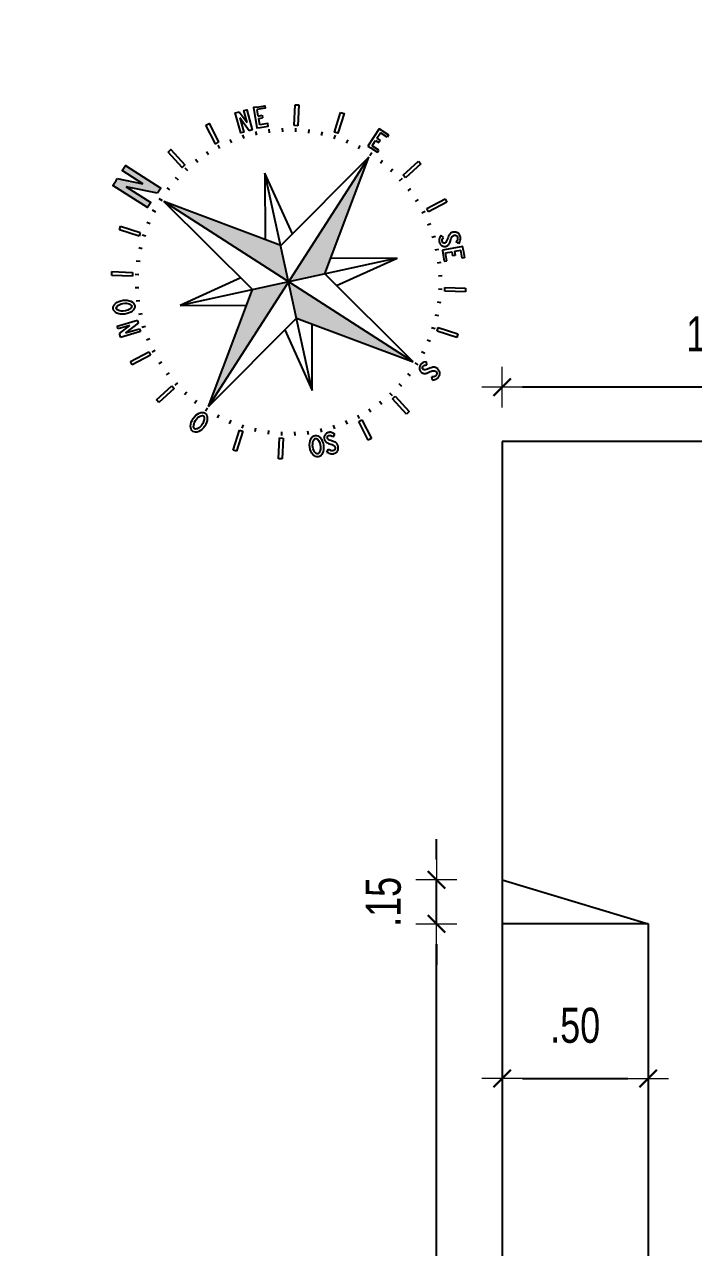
# Model space of a CAD drawing. Extents: x 425 to 531, y 796 to 840.
# Drawn here: x 430.409 to 432.7, y 806.985 to 811.171 of the extents above; entities that cross this region are included whole.
import ezdxf

# ---------------------------------------------------------------- set-up
doc = ezdxf.new("R2010")
doc.units = 0
doc.header["$MEASUREMENT"] = 0
doc.header["$PDSIZE"] = -5
doc.linetypes.add('CONTINU', pattern=[0])
doc.layers.get('0').update_dxf_attribs({"linetype": 'CONTINUOUS'})
doc.layers.get('Defpoints').update_dxf_attribs({"linetype": 'CONTINUOUS'})
doc.layers.add('AR-TXT', color=1, linetype='CONTINUOUS')
doc.layers.add('TXT', color=2, linetype='CONTINUOUS')
doc.layers.add('E-Pen-C', color=4, linetype='CONTINUOUS', lineweight=15)
doc.layers.add('E-Pen-G', color=3, linetype='CONTINUOUS', lineweight=30)
doc.styles.add('F2', font='swisscl.ttf')
doc.dimstyles.new('DIMENSION-1', dxfattribs={"dimtxt": 0.11, "dimasz": 0.07, "dimexe": 1, "dimexo": 0, "dimgap": 0.12, "dimtad": 1, "dimzin": 7, "dimdsep": 46, "dimtxsty": 'F2', "dimblk1": 'TRACO', "dimblk2": 'TRACO', "dimsah": 1, "dimcen": 1, "dimse1": 1, "dimse2": 1, "dimclrd": 256, "dimclre": 256, "dimclrt": 6, "dimadec": 0, "dimazin": 0, "dimtfac": 1, "dimtix": 1, "dimtmove": 2, "dimatfit": 3, "dimldrblk": 'TRACO', "dimfxl": 1, "dimtolj": 1, "dimtzin": 0, "dimarcsym": 0})

# ---------------------------------------------------------------- blocks, each defined once
blk = doc.blocks.new('TRACO')
at = {"layer": 'E-Pen-C'}
for p, q in [((0, 1), (0, -1)), ((-1, 0), (1, 0))]:
    blk.add_line(p, q, dxfattribs=at)
at = {"layer": 'E-Pen-G'}
blk.add_line((-0.424, -0.424), (0.424, 0.424), dxfattribs=at)
blk = doc.blocks.new('*D325')
at = {"color": 4, "lineweight": -2, "transparency": 16777216}
blk.add_line((433.4747, 809.9293), (432.1147, 809.9293), dxfattribs=at)
at = {"layer": 'Defpoints', "color": 0, "linetype": 'CONTINU', "transparency": 16777216}
for p in [(432.0447, 809.9293), (432.0447, 809.743), (433.5447, 809.743)]:
    blk.add_point(p, dxfattribs=at)
at = {"color": 4, "linetype": 'CONTINU', "lineweight": -2, "transparency": 16777216, "xscale": 0.07, "yscale": 0.07, "zscale": 0.07, "rotation": 180}
blk.add_blockref('TRACO', (432.0447, 809.9293), dxfattribs=at)
at = {"color": 4, "linetype": 'CONTINU', "lineweight": -2, "transparency": 16777216, "xscale": 0.07, "yscale": 0.07, "zscale": 0.07}
blk.add_blockref('TRACO', (433.5447, 809.9293), dxfattribs=at)
at = {"color": 4, "linetype": 'CONTINU', "transparency": 16777216, "insert": (432.7947, 810.1108), "char_height": 0.12, "attachment_point": 5, "style": 'F2'}
blk.add_mtext('\\A1;1.50', dxfattribs=at)
blk = doc.blocks.new('*D361')
at = {"color": 4, "lineweight": -2, "transparency": 16777216}
blk.add_line((431.8194, 803.763), (431.8194, 808.023), dxfattribs=at)
at = {"layer": 'Defpoints', "color": 0, "linetype": 'CONTINU', "transparency": 16777216}
for p in [(431.8194, 808.093), (432.0447, 808.093), (432.0447, 803.693)]:
    blk.add_point(p, dxfattribs=at)
at = {"color": 4, "linetype": 'CONTINU', "lineweight": -2, "transparency": 16777216, "xscale": 0.07, "yscale": 0.07, "zscale": 0.07}
for p, rotation in [((431.8194, 808.093), 90), ((431.8194, 803.693), 270)]:
    blk.add_blockref('TRACO', p, dxfattribs=dict(at, rotation=rotation))
at = {"color": 4, "linetype": 'CONTINU', "transparency": 16777216, "insert": (431.638, 805.893), "char_height": 0.12, "attachment_point": 5, "rotation": 90, "style": 'F2'}
blk.add_mtext('\\A1;4.40', dxfattribs=at)
blk = doc.blocks.new('*D362')
at = {"color": 4, "lineweight": -2, "transparency": 16777216}
for p, q in [((431.8194, 808.313), (431.8194, 808.383)), ((431.8194, 808.093), (431.8194, 808.243)), ((431.8194, 808.023), (431.8194, 807.953))]:
    blk.add_line(p, q, dxfattribs=at)
at = {"layer": 'Defpoints', "color": 0, "linetype": 'CONTINU', "transparency": 16777216}
for p in [(431.8194, 808.243), (432.0447, 808.243), (432.0447, 808.093)]:
    blk.add_point(p, dxfattribs=at)
at = {"color": 4, "linetype": 'CONTINU', "lineweight": -2, "transparency": 16777216, "xscale": 0.07, "yscale": 0.07, "zscale": 0.07}
for p, rotation in [((431.8194, 808.243), 270), ((431.8194, 808.093), 90)]:
    blk.add_blockref('TRACO', p, dxfattribs=dict(at, rotation=rotation))
at = {"color": 4, "linetype": 'CONTINU', "transparency": 16777216, "insert": (431.6382, 808.168), "char_height": 0.12, "attachment_point": 5, "rotation": 90, "style": 'F2'}
blk.add_mtext('\\A1;.15', dxfattribs=at)
blk = doc.blocks.new('*D363')
at = {"color": 4, "lineweight": -2, "transparency": 16777216}
blk.add_line((432.1147, 807.5634), (432.4747, 807.5634), dxfattribs=at)
at = {"layer": 'Defpoints', "color": 0, "linetype": 'CONTINU', "transparency": 16777216}
for p in [(432.0447, 808.093), (432.5447, 808.093), (432.5447, 807.5634)]:
    blk.add_point(p, dxfattribs=at)
at = {"color": 4, "linetype": 'CONTINU', "lineweight": -2, "transparency": 16777216, "xscale": 0.07, "yscale": 0.07, "zscale": 0.07, "rotation": 180}
blk.add_blockref('TRACO', (432.0447, 807.5634), dxfattribs=at)
at = {"color": 4, "linetype": 'CONTINU', "lineweight": -2, "transparency": 16777216, "xscale": 0.07, "yscale": 0.07, "zscale": 0.07}
blk.add_blockref('TRACO', (432.5447, 807.5634), dxfattribs=at)
at = {"color": 4, "linetype": 'CONTINU', "transparency": 16777216, "insert": (432.2947, 807.7449), "char_height": 0.12, "attachment_point": 5, "style": 'F2'}
blk.add_mtext('\\A1;.50', dxfattribs=at)
blk = doc.blocks.new('al-norte')
at = {"layer": 'TXT'}
for points in [[(0.055, 2.221), (-0.065, 2.532), (-0.092, 2.532), (-0.167, 2.532), (-0.167, 2.01), (-0.092, 2.01), (-0.092, 2.379), (0.055, 2.001), (0.131, 2.001), (0.131, 2.531), (0.055, 2.531)], [(0.007, 1.875), (0, 0), (0.333, 0.33)]]:
    blk.add_hatch(color=7, dxfattribs=at).paths.add_polyline_path(points)
h = blk.add_hatch(color=7, dxfattribs=at)
h.paths.add_polyline_path([(0, 0), (0.33, -0.333), (1.875, -0.007)])
h.paths.add_polyline_path([(0, 0), (-0.333, -0.33), (-0.007, -1.875)])
h.paths.add_polyline_path([(0, 0), (-0.33, 0.333), (-1.875, 0.007)])
at = {"layer": 'TXT', "color": 7}
for p, q in [((-0.092, 2.532), (-0.065, 2.532)), ((-0.065, 2.532), (0.055, 2.221)), ((0.055, 2.001), (-0.092, 2.379)), ((-0.596, 2.16), (-0.551, 2.172)), ((-0.551, 2.172), (-0.483, 1.919)), ((-0.528, 1.906), (-0.596, 2.16)), ((-1.135, 1.932), (-1.094, 1.956)), ((-1.003, 1.705), (-1.135, 1.932)), ((-1.094, 1.956), (-0.963, 1.728)), ((-0.483, 1.919), (-0.528, 1.906)), ((-0.485, 1.835), (-0.497, 1.881)), ((-0.323, 1.871), (-0.331, 1.917)), ((0.007, 1.875), (-0.33, 0.333)), ((-0.159, 1.892), (-0.163, 1.938)), ((-0.007, -1.875), (0.007, 1.875)), ((0.007, 1.898), (0.007, 1.945)), ((0.333, 0.33), (0.007, 1.875)), ((0.172, 1.891), (0.176, 1.937)), ((0.336, 1.868), (0.344, 1.915)), ((0.498, 1.832), (0.51, 1.877)), ((-0.963, 1.728), (-1.003, 1.705)), ((-0.796, 1.723), (-0.816, 1.766)), ((-0.643, 1.786), (-0.659, 1.83)), ((0.656, 1.782), (0.672, 1.826)), ((0.808, 1.718), (0.828, 1.76)), ((-1.083, 1.559), (-1.11, 1.597)), ((-0.943, 1.647), (-0.967, 1.688)), ((0.955, 1.641), (0.979, 1.681)), ((1.094, 1.551), (1.121, 1.59)), ((1.343, 1.446), (1.415, 1.635)), ((1.476, 1.683), (1.417, 1.527)), ((1.466, 1.692), (1.476, 1.683)), ((-1.736, 1.416), (-1.711, 1.444)), ((-1.54, 1.244), (-1.736, 1.416)), ((-1.711, 1.444), (-1.702, 1.454)), ((-1.702, 1.454), (-1.546, 1.396)), ((-1.662, 1.499), (-1.637, 1.528)), ((-1.546, 1.396), (-1.662, 1.499)), ((-1.654, 1.393), (-1.515, 1.272)), ((-1.463, 1.324), (-1.654, 1.393)), ((-1.637, 1.528), (-1.438, 1.353)), ((-1.215, 1.459), (-1.245, 1.495)), ((1.225, 1.45), (1.256, 1.486)), ((1.538, 1.43), (1.572, 1.393)), ((1.561, 1.452), (1.596, 1.414)), ((1.596, 1.414), (1.572, 1.393)), ((-1.515, 1.272), (-1.54, 1.244)), ((-1.45, 1.225), (-1.486, 1.256)), ((-1.438, 1.353), (-1.463, 1.324)), ((-1.338, 1.347), (-1.371, 1.38)), ((1.347, 1.338), (1.38, 1.371)), ((1.459, 1.215), (1.495, 1.245)), ((-1.949, 1.106), (-1.925, 1.146)), ((-1.721, 0.975), (-1.949, 1.106)), ((-1.925, 1.146), (-1.698, 1.015)), ((-1.551, 1.094), (-1.59, 1.121)), ((1.559, 1.083), (1.597, 1.11)), ((1.705, 1.003), (1.932, 1.135)), ((1.956, 1.094), (1.728, 0.963)), ((1.932, 1.135), (1.956, 1.094)), ((-1.698, 1.015), (-1.721, 0.975)), ((-1.641, 0.955), (-1.681, 0.979)), ((-0.998, -0.991), (0.998, 0.991)), ((-0.285, 0.538), (-0.991, 0.998)), ((0.991, -0.998), (-0.991, 0.998)), ((-0.991, 0.998), (-0.536, 0.289)), ((0.998, 0.991), (0.289, 0.536)), ((0.538, 0.285), (0.998, 0.991)), ((1.647, 0.943), (1.688, 0.967)), ((1.728, 0.963), (1.705, 1.003)), ((-1.718, 0.808), (-1.76, 0.828)), ((1.723, 0.796), (1.766, 0.816)), ((-1.782, 0.656), (-1.826, 0.672)), ((1.786, 0.643), (1.83, 0.659)), ((-2.169, 0.564), (-2.156, 0.609)), ((-1.915, 0.496), (-2.169, 0.564)), ((-2.156, 0.609), (-1.903, 0.541)), ((-1.903, 0.541), (-1.915, 0.496)), ((-1.832, 0.498), (-1.877, 0.51)), ((1.835, 0.485), (1.881, 0.497)), ((-1.868, 0.336), (-1.915, 0.344)), ((-1.875, 0.007), (-0.33, 0.333)), ((1.875, -0.007), (0.333, 0.33)), ((1.871, 0.323), (1.917, 0.331)), ((-1.891, 0.172), (-1.937, 0.176)), ((1.892, 0.159), (1.938, 0.163)), ((-1.898, 0.007), (-1.945, 0.007)), ((-1.875, 0.007), (-0.333, -0.33)), ((-1.875, 0.007), (1.875, -0.007)), ((1.986, 0.075), (1.986, 0.034)), ((2.246, 0.075), (1.986, 0.075)), ((1.986, 0.034), (1.986, -0.068)), ((2.017, 0.034), (2.1, 0.034)), ((2.017, -0.068), (2.017, 0.034)), ((2.1, 0.034), (2.1, -0.017)), ((2.132, 0.034), (2.214, 0.034)), ((2.132, 0.034), (2.132, -0.017)), ((2.214, -0.068), (2.214, 0.034)), ((2.246, 0.034), (2.246, 0.075)), ((2.246, 0.034), (2.246, -0.068)), ((0.33, -0.333), (1.875, -0.007)), ((1.898, -0.007), (1.945, -0.007)), ((1.986, -0.068), (2.017, -0.068)), ((2.132, -0.017), (2.1, -0.017)), ((2.246, -0.068), (2.214, -0.068)), ((-1.892, -0.159), (-1.938, -0.163)), ((-0.538, -0.285), (-0.998, -0.991)), ((0.991, -0.998), (0.536, -0.289)), ((1.891, -0.172), (1.937, -0.176)), ((-1.871, -0.323), (-1.917, -0.331)), ((-0.333, -0.33), (-0.007, -1.875)), ((-0.007, -1.875), (0.33, -0.333)), ((1.868, -0.336), (1.915, -0.344)), ((-2.172, -0.551), (-1.919, -0.483)), ((-2.16, -0.596), (-2.172, -0.551)), ((-1.906, -0.528), (-2.16, -0.596)), ((-1.919, -0.483), (-1.906, -0.528)), ((-1.835, -0.485), (-1.881, -0.497)), ((-0.998, -0.991), (-0.289, -0.536)), ((0.285, -0.538), (0.991, -0.998)), ((1.832, -0.498), (1.877, -0.51)), ((1.903, -0.541), (1.915, -0.496)), ((2.156, -0.609), (1.903, -0.541)), ((1.915, -0.496), (2.169, -0.564)), ((2.169, -0.564), (2.156, -0.609)), ((-1.786, -0.643), (-1.83, -0.659)), ((1.782, -0.656), (1.826, -0.672)), ((-1.723, -0.796), (-1.766, -0.816)), ((1.718, -0.808), (1.76, -0.828)), ((-1.956, -1.094), (-1.728, -0.963)), ((-1.705, -1.003), (-1.932, -1.135)), ((-1.728, -0.963), (-1.705, -1.003)), ((-1.647, -0.943), (-1.688, -0.967)), ((1.641, -0.955), (1.681, -0.979)), ((1.698, -1.015), (1.721, -0.975)), ((1.925, -1.146), (1.698, -1.015)), ((1.721, -0.975), (1.949, -1.106)), ((-1.932, -1.135), (-1.956, -1.094)), ((-1.559, -1.083), (-1.597, -1.11)), ((-1.459, -1.215), (-1.495, -1.245)), ((1.45, -1.225), (1.486, -1.256)), ((1.551, -1.094), (1.59, -1.121)), ((1.949, -1.106), (1.925, -1.146)), ((-1.347, -1.338), (-1.38, -1.371)), ((1.338, -1.347), (1.371, -1.38)), ((1.429, -1.375), (1.428, -1.383)), ((1.428, -1.383), (1.428, -1.391)), ((1.428, -1.391), (1.429, -1.399)), ((1.43, -1.368), (1.429, -1.375)), ((1.432, -1.36), (1.43, -1.368)), ((1.436, -1.353), (1.432, -1.36)), ((1.44, -1.347), (1.436, -1.353)), ((1.445, -1.341), (1.44, -1.347)), ((1.45, -1.335), (1.445, -1.341)), ((1.456, -1.33), (1.45, -1.335)), ((1.463, -1.325), (1.456, -1.33)), ((1.469, -1.321), (1.463, -1.325)), ((1.465, -1.38), (1.467, -1.376)), ((1.465, -1.383), (1.465, -1.38)), ((1.466, -1.387), (1.465, -1.383)), ((1.467, -1.391), (1.466, -1.387)), ((1.467, -1.376), (1.468, -1.372)), ((1.471, -1.398), (1.467, -1.391)), ((1.468, -1.372), (1.471, -1.369)), ((1.476, -1.318), (1.469, -1.321)), ((1.471, -1.369), (1.476, -1.363)), ((1.484, -1.315), (1.476, -1.318)), ((1.476, -1.363), (1.482, -1.358)), ((1.482, -1.358), (1.489, -1.354)), ((1.491, -1.313), (1.484, -1.315)), ((1.489, -1.354), (1.496, -1.352)), ((1.499, -1.313), (1.491, -1.313)), ((1.496, -1.352), (1.503, -1.35)), ((1.53, -1.312), (1.499, -1.313)), ((1.503, -1.35), (1.511, -1.35)), ((1.511, -1.35), (1.527, -1.351)), ((1.527, -1.351), (1.53, -1.312)), ((-1.454, -1.487), (-1.455, -1.494)), ((-1.455, -1.494), (-1.455, -1.502)), ((-1.455, -1.502), (-1.454, -1.51)), ((-1.453, -1.479), (-1.454, -1.487)), ((-1.454, -1.51), (-1.451, -1.525)), ((-1.451, -1.471), (-1.453, -1.479)), ((-1.448, -1.464), (-1.451, -1.471)), ((-1.451, -1.525), (-1.443, -1.555)), ((-1.444, -1.457), (-1.448, -1.464)), ((-1.439, -1.451), (-1.444, -1.457)), ((-1.434, -1.445), (-1.439, -1.451)), ((-1.428, -1.44), (-1.434, -1.445)), ((-1.421, -1.436), (-1.428, -1.44)), ((-1.414, -1.432), (-1.421, -1.436)), ((-1.407, -1.43), (-1.414, -1.432)), ((-1.411, -1.497), (-1.41, -1.49)), ((-1.409, -1.513), (-1.411, -1.497)), ((-1.41, -1.49), (-1.409, -1.486)), ((-1.409, -1.486), (-1.408, -1.483)), ((-1.406, -1.528), (-1.409, -1.513)), ((-1.408, -1.483), (-1.404, -1.476)), ((-1.399, -1.429), (-1.407, -1.43)), ((-1.4, -1.558), (-1.406, -1.528)), ((-1.404, -1.476), (-1.398, -1.471)), ((-1.391, -1.428), (-1.399, -1.429)), ((-1.398, -1.471), (-1.391, -1.467)), ((-1.383, -1.428), (-1.391, -1.428)), ((-1.391, -1.467), (-1.387, -1.466)), ((-1.387, -1.466), (-1.383, -1.465)), ((-1.375, -1.429), (-1.383, -1.428)), ((-1.383, -1.465), (-1.38, -1.465)), ((-1.38, -1.465), (-1.376, -1.467)), ((-1.376, -1.467), (-1.372, -1.468)), ((-1.368, -1.43), (-1.375, -1.429)), ((-1.372, -1.468), (-1.369, -1.471)), ((-1.369, -1.471), (-1.363, -1.476)), ((-1.36, -1.432), (-1.368, -1.43)), ((-1.363, -1.476), (-1.358, -1.482)), ((-1.353, -1.436), (-1.36, -1.432)), ((-1.358, -1.482), (-1.354, -1.489)), ((-1.354, -1.489), (-1.352, -1.496)), ((-1.347, -1.44), (-1.353, -1.436)), ((-1.352, -1.496), (-1.35, -1.503)), ((-1.35, -1.511), (-1.351, -1.527)), ((-1.351, -1.527), (-1.312, -1.53)), ((-1.35, -1.503), (-1.35, -1.511)), ((-1.341, -1.445), (-1.347, -1.44)), ((-1.335, -1.45), (-1.341, -1.445)), ((-1.33, -1.456), (-1.335, -1.45)), ((-1.325, -1.463), (-1.33, -1.456)), ((-1.321, -1.469), (-1.325, -1.463)), ((-1.318, -1.476), (-1.321, -1.469)), ((-1.315, -1.484), (-1.318, -1.476)), ((-1.313, -1.491), (-1.315, -1.484)), ((-1.313, -1.499), (-1.313, -1.491)), ((-1.312, -1.53), (-1.313, -1.499)), ((-1.225, -1.45), (-1.256, -1.486)), ((1.215, -1.459), (1.245, -1.495)), ((1.354, -1.453), (1.278, -1.521)), ((1.278, -1.521), (1.299, -1.545)), ((1.299, -1.545), (1.375, -1.476)), ((1.385, -1.425), (1.354, -1.453)), ((1.375, -1.476), (1.43, -1.538)), ((1.559, -1.619), (1.385, -1.425)), ((1.43, -1.538), (1.393, -1.572)), ((1.429, -1.399), (1.43, -1.407)), ((1.43, -1.407), (1.432, -1.414)), ((1.432, -1.414), (1.436, -1.421)), ((1.436, -1.421), (1.44, -1.428)), ((1.44, -1.428), (1.445, -1.434)), ((1.445, -1.434), (1.451, -1.439)), ((1.451, -1.439), (1.457, -1.444)), ((1.457, -1.444), (1.464, -1.448)), ((1.464, -1.448), (1.471, -1.451)), ((1.476, -1.404), (1.471, -1.398)), ((1.471, -1.451), (1.479, -1.453)), ((1.483, -1.408), (1.476, -1.404)), ((1.479, -1.453), (1.487, -1.454)), ((1.486, -1.409), (1.483, -1.408)), ((1.49, -1.41), (1.486, -1.409)), ((1.487, -1.454), (1.494, -1.455)), ((1.497, -1.411), (1.49, -1.41)), ((1.494, -1.455), (1.502, -1.455)), ((1.513, -1.409), (1.497, -1.411)), ((1.502, -1.455), (1.51, -1.454)), ((1.51, -1.454), (1.525, -1.451)), ((1.528, -1.406), (1.513, -1.409)), ((1.525, -1.451), (1.555, -1.443)), ((1.558, -1.4), (1.528, -1.406)), ((1.555, -1.443), (1.57, -1.44)), ((1.573, -1.397), (1.558, -1.4)), ((1.579, -1.516), (1.564, -1.514)), ((1.565, -1.556), (1.564, -1.514)), ((1.57, -1.44), (1.578, -1.439)), ((1.589, -1.395), (1.573, -1.397)), ((1.578, -1.439), (1.586, -1.439)), ((1.587, -1.516), (1.579, -1.516)), ((1.586, -1.439), (1.594, -1.439)), ((1.595, -1.515), (1.587, -1.516)), ((1.596, -1.395), (1.589, -1.395)), ((1.594, -1.439), (1.602, -1.44)), ((1.602, -1.513), (1.595, -1.515)), ((1.604, -1.395), (1.596, -1.395)), ((1.602, -1.44), (1.609, -1.442)), ((1.609, -1.51), (1.602, -1.513)), ((1.612, -1.396), (1.604, -1.395)), ((1.609, -1.442), (1.616, -1.446)), ((1.616, -1.506), (1.609, -1.51)), ((1.61, -1.549), (1.624, -1.544)), ((1.619, -1.399), (1.612, -1.396)), ((1.616, -1.446), (1.622, -1.451)), ((1.623, -1.501), (1.616, -1.506)), ((1.626, -1.402), (1.619, -1.399)), ((1.622, -1.451), (1.628, -1.457)), ((1.628, -1.495), (1.623, -1.501)), ((1.624, -1.544), (1.631, -1.54)), ((1.633, -1.406), (1.626, -1.402)), ((1.628, -1.457), (1.631, -1.465)), ((1.632, -1.488), (1.628, -1.495)), ((1.631, -1.465), (1.633, -1.473)), ((1.631, -1.54), (1.638, -1.536)), ((1.633, -1.484), (1.632, -1.488)), ((1.639, -1.41), (1.633, -1.406)), ((1.633, -1.473), (1.634, -1.481)), ((1.634, -1.481), (1.633, -1.484)), ((1.638, -1.536), (1.644, -1.532)), ((1.645, -1.416), (1.639, -1.41)), ((1.644, -1.532), (1.649, -1.526)), ((1.65, -1.421), (1.645, -1.416)), ((1.649, -1.526), (1.658, -1.513)), ((1.655, -1.428), (1.65, -1.421)), ((1.659, -1.434), (1.655, -1.428)), ((1.658, -1.513), (1.667, -1.5)), ((1.663, -1.441), (1.659, -1.434)), ((1.666, -1.448), (1.663, -1.441)), ((1.669, -1.455), (1.666, -1.448)), ((1.667, -1.5), (1.67, -1.493)), ((1.671, -1.463), (1.669, -1.455)), ((1.67, -1.493), (1.672, -1.485)), ((1.672, -1.47), (1.671, -1.463)), ((1.673, -1.478), (1.672, -1.47)), ((1.672, -1.485), (1.673, -1.478)), ((-1.556, -1.565), (-1.514, -1.564)), ((-1.556, -1.565), (-1.555, -1.58)), ((-1.555, -1.58), (-1.553, -1.595)), ((-1.553, -1.595), (-1.549, -1.61)), ((-1.549, -1.61), (-1.544, -1.624)), ((-1.544, -1.624), (-1.54, -1.631)), ((-1.54, -1.631), (-1.536, -1.638)), ((-1.536, -1.638), (-1.532, -1.644)), ((-1.532, -1.644), (-1.526, -1.649)), ((-1.526, -1.649), (-1.513, -1.658)), ((-1.516, -1.579), (-1.514, -1.564)), ((-1.516, -1.587), (-1.516, -1.579)), ((-1.515, -1.595), (-1.516, -1.587)), ((-1.513, -1.602), (-1.515, -1.595)), ((-1.51, -1.609), (-1.513, -1.602)), ((-1.513, -1.658), (-1.5, -1.667)), ((-1.506, -1.616), (-1.51, -1.609)), ((-1.501, -1.623), (-1.506, -1.616)), ((-1.495, -1.628), (-1.501, -1.623)), ((-1.5, -1.667), (-1.493, -1.67)), ((-1.488, -1.632), (-1.495, -1.628)), ((-1.493, -1.67), (-1.485, -1.672)), ((-1.484, -1.633), (-1.488, -1.632)), ((-1.485, -1.672), (-1.478, -1.673)), ((-1.481, -1.634), (-1.484, -1.633)), ((-1.473, -1.633), (-1.481, -1.634)), ((-1.478, -1.673), (-1.47, -1.672)), ((-1.465, -1.631), (-1.473, -1.633)), ((-1.47, -1.672), (-1.463, -1.671)), ((-1.457, -1.628), (-1.465, -1.631)), ((-1.463, -1.671), (-1.455, -1.669)), ((-1.451, -1.622), (-1.457, -1.628)), ((-1.455, -1.669), (-1.448, -1.666)), ((-1.446, -1.616), (-1.451, -1.622)), ((-1.448, -1.666), (-1.441, -1.663)), ((-1.442, -1.609), (-1.446, -1.616)), ((-1.443, -1.555), (-1.44, -1.57)), ((-1.44, -1.602), (-1.442, -1.609)), ((-1.441, -1.663), (-1.434, -1.659)), ((-1.44, -1.57), (-1.439, -1.578)), ((-1.439, -1.594), (-1.44, -1.602)), ((-1.439, -1.578), (-1.439, -1.586)), ((-1.439, -1.586), (-1.439, -1.594)), ((-1.434, -1.659), (-1.428, -1.655)), ((-1.428, -1.655), (-1.421, -1.65)), ((-1.421, -1.65), (-1.416, -1.645)), ((-1.416, -1.645), (-1.41, -1.639)), ((-1.41, -1.639), (-1.406, -1.633)), ((-1.406, -1.633), (-1.402, -1.626)), ((-1.402, -1.626), (-1.399, -1.619)), ((-1.397, -1.573), (-1.4, -1.558)), ((-1.399, -1.619), (-1.396, -1.612)), ((-1.395, -1.589), (-1.397, -1.573)), ((-1.396, -1.612), (-1.395, -1.604)), ((-1.395, -1.596), (-1.395, -1.589)), ((-1.395, -1.604), (-1.395, -1.596)), ((-1.146, -1.925), (-1.015, -1.698)), ((-1.094, -1.551), (-1.121, -1.59)), ((-1.015, -1.698), (-0.975, -1.721)), ((-0.955, -1.641), (-0.979, -1.681)), ((0.943, -1.647), (0.967, -1.688)), ((1.083, -1.559), (1.11, -1.597)), ((1.414, -1.596), (1.393, -1.572)), ((1.452, -1.561), (1.414, -1.596)), ((1.431, -1.691), (1.507, -1.623)), ((1.452, -1.715), (1.431, -1.691)), ((1.452, -1.561), (1.507, -1.623)), ((1.528, -1.646), (1.452, -1.715)), ((1.528, -1.646), (1.559, -1.619)), ((1.565, -1.556), (1.58, -1.555)), ((1.58, -1.555), (1.595, -1.553)), ((1.595, -1.553), (1.61, -1.549)), ((-0.975, -1.721), (-1.106, -1.949)), ((-0.808, -1.718), (-0.828, -1.76)), ((-0.656, -1.782), (-0.672, -1.826)), ((-0.498, -1.832), (-0.51, -1.877)), ((0.485, -1.835), (0.497, -1.881)), ((0.643, -1.786), (0.659, -1.83)), ((0.796, -1.723), (0.816, -1.766)), ((0.963, -1.728), (1.003, -1.705)), ((1.094, -1.956), (0.963, -1.728)), ((1.003, -1.705), (1.135, -1.932)), ((-1.106, -1.949), (-1.146, -1.925)), ((-0.609, -2.156), (-0.541, -1.903)), ((-0.496, -1.915), (-0.564, -2.169)), ((-0.541, -1.903), (-0.496, -1.915)), ((-0.336, -1.868), (-0.344, -1.915)), ((-0.172, -1.891), (-0.176, -1.937)), ((-0.053, -2.005), (-0.057, -2.012)), ((-0.049, -1.999), (-0.053, -2.005)), ((-0.044, -1.993), (-0.049, -1.999)), ((-0.038, -1.988), (-0.044, -1.993)), ((-0.032, -1.983), (-0.038, -1.988)), ((-0.025, -1.979), (-0.032, -1.983)), ((-0.018, -1.975), (-0.025, -1.979)), ((-0.011, -1.973), (-0.018, -1.975)), ((-0.003, -1.972), (-0.011, -1.973)), ((-0.01, -2.013), (-0.006, -2.011)), ((-0.007, -1.898), (-0.007, -1.945)), ((-0.006, -2.011), (-0.002, -2.01)), ((0.005, -1.971), (-0.003, -1.972)), ((-0.002, -2.01), (0.002, -2.009)), ((0.002, -2.009), (0.01, -2.009)), ((0.013, -1.971), (0.005, -1.971)), ((0.01, -2.009), (0.018, -2.01)), ((0.02, -1.972), (0.013, -1.971)), ((0.018, -2.01), (0.025, -2.012)), ((0.028, -1.974), (0.02, -1.972)), ((0.036, -1.976), (0.028, -1.974)), ((0.043, -1.978), (0.036, -1.976)), ((0.05, -1.982), (0.043, -1.978)), ((0.056, -1.986), (0.05, -1.982)), ((0.062, -1.991), (0.056, -1.986)), ((0.084, -2.014), (0.062, -1.991)), ((0.159, -1.892), (0.163, -1.938)), ((0.323, -1.871), (0.331, -1.917)), ((0.483, -1.919), (0.528, -1.906)), ((0.551, -2.172), (0.483, -1.919)), ((0.528, -1.906), (0.596, -2.16)), ((1.135, -1.932), (1.094, -1.956)), ((-0.564, -2.169), (-0.609, -2.156)), ((-0.062, -2.027), (-0.063, -2.035)), ((-0.063, -2.035), (-0.063, -2.043)), ((-0.063, -2.043), (-0.062, -2.05)), ((-0.06, -2.019), (-0.062, -2.027)), ((-0.062, -2.05), (-0.06, -2.058)), ((-0.057, -2.012), (-0.06, -2.019)), ((-0.06, -2.058), (-0.058, -2.065)), ((-0.058, -2.065), (-0.054, -2.072)), ((-0.054, -2.072), (-0.05, -2.079)), ((-0.05, -2.079), (-0.045, -2.085)), ((-0.045, -2.085), (-0.039, -2.091)), ((-0.039, -2.091), (-0.034, -2.096)), ((-0.034, -2.096), (-0.021, -2.105)), ((-0.021, -2.105), (0.005, -2.121)), ((-0.02, -2.037), (-0.019, -2.029)), ((-0.019, -2.045), (-0.02, -2.037)), ((-0.019, -2.029), (-0.017, -2.021)), ((-0.017, -2.048), (-0.019, -2.045)), ((-0.017, -2.021), (-0.015, -2.018)), ((-0.015, -2.051), (-0.017, -2.048)), ((-0.015, -2.018), (-0.012, -2.015)), ((-0.01, -2.057), (-0.015, -2.051)), ((-0.012, -2.015), (-0.01, -2.013)), ((0.002, -2.067), (-0.01, -2.057)), ((0.014, -2.077), (0.002, -2.067)), ((0.005, -2.121), (0.018, -2.13)), ((0.039, -2.095), (0.014, -2.077)), ((0.018, -2.13), (0.024, -2.136)), ((0.024, -2.136), (0.029, -2.141)), ((0.025, -2.012), (0.032, -2.016)), ((0.029, -2.141), (0.035, -2.147)), ((0.032, -2.016), (0.038, -2.02)), ((0.035, -2.147), (0.039, -2.154)), ((0.038, -2.02), (0.043, -2.026)), ((0.051, -2.104), (0.039, -2.095)), ((0.039, -2.154), (0.043, -2.161)), ((0.043, -2.026), (0.053, -2.038)), ((0.043, -2.161), (0.045, -2.168)), ((0.063, -2.113), (0.051, -2.104)), ((0.053, -2.038), (0.084, -2.014)), ((0.069, -2.119), (0.063, -2.113)), ((0.074, -2.125), (0.069, -2.119)), ((0.078, -2.131), (0.074, -2.125)), ((0.081, -2.138), (0.078, -2.131)), ((0.084, -2.145), (0.081, -2.138)), ((0.086, -2.153), (0.084, -2.145)), ((0.086, -2.161), (0.086, -2.153)), ((0.087, -2.168), (0.086, -2.161)), ((0.596, -2.16), (0.551, -2.172)), ((-0.071, -2.206), (-0.04, -2.176)), ((-0.071, -2.206), (-0.06, -2.216)), ((-0.06, -2.216), (-0.048, -2.226)), ((-0.048, -2.226), (-0.035, -2.234)), ((-0.031, -2.189), (-0.04, -2.176)), ((-0.035, -2.234), (-0.021, -2.241)), ((-0.026, -2.194), (-0.031, -2.189)), ((-0.02, -2.199), (-0.026, -2.194)), ((-0.021, -2.241), (-0.014, -2.244)), ((-0.014, -2.203), (-0.02, -2.199)), ((-0.007, -2.207), (-0.014, -2.203)), ((-0.014, -2.244), (-0.007, -2.246)), ((0.001, -2.209), (-0.007, -2.207)), ((-0.007, -2.246), (0.001, -2.247)), ((0.009, -2.21), (0.001, -2.209)), ((0.001, -2.247), (0.009, -2.247)), ((0.017, -2.21), (0.009, -2.21)), ((0.009, -2.247), (0.024, -2.245)), ((0.025, -2.208), (0.017, -2.21)), ((0.024, -2.245), (0.04, -2.242)), ((0.028, -2.207), (0.025, -2.208)), ((0.031, -2.205), (0.028, -2.207)), ((0.037, -2.199), (0.031, -2.205)), ((0.041, -2.192), (0.037, -2.199)), ((0.04, -2.242), (0.047, -2.239)), ((0.044, -2.184), (0.041, -2.192)), ((0.045, -2.176), (0.044, -2.184)), ((0.045, -2.168), (0.045, -2.176)), ((0.047, -2.239), (0.054, -2.236)), ((0.054, -2.236), (0.06, -2.231)), ((0.06, -2.231), (0.065, -2.226)), ((0.065, -2.226), (0.07, -2.219)), ((0.07, -2.219), (0.074, -2.213)), ((0.074, -2.213), (0.077, -2.206)), ((0.077, -2.206), (0.08, -2.199)), ((0.08, -2.199), (0.083, -2.191)), ((0.083, -2.191), (0.085, -2.184)), ((0.085, -2.184), (0.086, -2.176)), ((0.086, -2.176), (0.087, -2.168))]:
    blk.add_line(p, q, dxfattribs=at)
for points in [[(-0.092, 2.379), (-0.092, 2.01), (-0.167, 2.01), (-0.167, 2.532), (-0.092, 2.532)], [(0.055, 2.221), (0.055, 2.531), (0.131, 2.531), (0.131, 2.001), (0.055, 2.001)], [(1.415, 1.635), (1.292, 1.498), (1.264, 1.523), (1.438, 1.717), (1.466, 1.692)], [(1.417, 1.527), (1.52, 1.643), (1.549, 1.617), (1.372, 1.42), (1.343, 1.446)], [(1.646, 1.528), (1.619, 1.559), (1.425, 1.385), (1.453, 1.354)], [(1.476, 1.375), (1.538, 1.43)], [(1.561, 1.452), (1.623, 1.507)], [(1.646, 1.528), (1.715, 1.452), (1.691, 1.431), (1.623, 1.507)], [(1.453, 1.354), (1.521, 1.278), (1.545, 1.299), (1.476, 1.375)]]:
    blk.add_lwpolyline(points, dxfattribs=at)
for points in [[(0.564, 2.169), (0.609, 2.156), (0.541, 1.903), (0.496, 1.915)], [(1.106, 1.949), (1.146, 1.925), (1.015, 1.698), (0.975, 1.721)], [(2.16, 0.596), (2.172, 0.551), (1.919, 0.483), (1.906, 0.528)]]:
    blk.add_lwpolyline(points, close=True, dxfattribs=at)
for centre, major_axis in [((-1.391, 1.585), (-0.089, 0.105)), ((-2.109, 0.002), (-0.138, 0.003)), ((-1.563, -1.416), (-0.104, -0.09))]:
    blk.add_ellipse(centre, major_axis=major_axis, ratio=0.637019, dxfattribs=at)
for points in [[(-1.455, 1.661), (-1.459, 1.657), (-1.463, 1.651), (-1.464, 1.626), (-1.461, 1.608), (-1.436, 1.557), (-1.403, 1.524), (-1.353, 1.502), (-1.337, 1.504), (-1.324, 1.511), (-1.319, 1.517), (-1.319, 1.553), (-1.327, 1.58), (-1.361, 1.628), (-1.385, 1.648), (-1.428, 1.668), (-1.444, 1.666), (-1.453, 1.662), (-1.454, 1.661), (-1.455, 1.661)], [(-2.208, 0.004), (-2.208, -0.001), (-2.206, -0.008), (-2.188, -0.025), (-2.172, -0.034), (-2.118, -0.05), (-2.071, -0.047), (-2.022, -0.024), (-2.012, -0.011), (-2.009, 0.004), (-2.01, 0.012), (-2.037, 0.036), (-2.063, 0.047), (-2.121, 0.053), (-2.153, 0.049), (-2.195, 0.029), (-2.205, 0.016), (-2.208, 0.007), (-2.208, 0.006), (-2.208, 0.004)], [(-1.638, -1.481), (-1.634, -1.484), (-1.628, -1.488), (-1.603, -1.489), (-1.586, -1.486), (-1.534, -1.46), (-1.502, -1.427), (-1.481, -1.376), (-1.483, -1.36), (-1.49, -1.347), (-1.497, -1.342), (-1.533, -1.343), (-1.559, -1.352), (-1.607, -1.386), (-1.627, -1.411), (-1.645, -1.454), (-1.644, -1.47), (-1.639, -1.478), (-1.639, -1.48), (-1.638, -1.481)]]:
    blk.add_open_spline(points, degree=3, knots=[0, 0, 0, 0, 0.588202, 0.588202, 1.176405, 1.176405, 2.227826, 2.227826, 3.009715, 3.009715, 3.791604, 3.791604, 4.573494, 4.573494, 5.355383, 5.355383, 6.13445, 6.13445, 6.283185, 6.283185, 6.283185, 6.283185], dxfattribs=at)

msp = doc.modelspace()

# ---------------------------------------------------------------- linework, layer by layer
at = {"color": 8, "linetype": 'Continuous', "ltscale": 0.35}
for p, q in [((433.5447, 809.743), (432.0447, 809.743)), ((432.0447, 809.743), (432.0447, 799.743)), ((432.5447, 808.093), (432.5447, 803.693))]:
    msp.add_line(p, q, dxfattribs=at)
at = {"color": 8, "linetype": 'CONTINU'}
for p, q in [((432.0447, 808.243), (432.5447, 808.093)), ((432.5447, 808.093), (432.0447, 808.093))]:
    msp.add_line(p, q, dxfattribs=at)

# ---------------------------------------------------------------- block references
at = {"layer": 'AR-TXT', "xscale": 0.2705490444003645, "yscale": 0.2705490444003645, "zscale": 0.2705490444003645, "rotation": 57.49169400448202}
msp.add_blockref('al-norte', (431.3137, 810.2899), dxfattribs=at)

# ---------------------------------------------------------------- dimensions: what is measured, and where the dimension line sits
at = {"color": 8, "linetype": 'CONTINU'}
for base, p1, p2, picture, middle in [((432.0447, 809.9293), (433.5447, 809.743), (432.0447, 809.743), '*D325', (432.7947, 810.1108)), ((432.5447, 807.5634), (432.0447, 808.093), (432.5447, 808.093), '*D363', (432.2947, 807.7449))]:
    dim = msp.add_linear_dim(base=base, p1=p1, p2=p2, dimstyle='DIMENSION-1', override={"dimtxt": 0.12, "dimclrd": 4, "dimclrt": 4, "dimfxl": 0.1, "dimfxlon": 1}, dxfattribs=at)
    dim.commit()
    dim.dimension.update_dxf_attribs({"geometry": picture, "text_midpoint": middle})
for base, p1, p2, picture, middle in [((431.8194, 808.243), (432.0447, 808.093), (432.0447, 808.243), '*D362', (431.6382, 808.168)), ((431.8194, 808.093), (432.0447, 803.693), (432.0447, 808.093), '*D361', (431.638, 805.893))]:
    dim = msp.add_linear_dim(base=base, p1=p1, p2=p2, angle=90, dimstyle='DIMENSION-1', override={"dimtxt": 0.12, "dimclrd": 4, "dimclrt": 4, "dimfxl": 0.1, "dimfxlon": 1}, dxfattribs=at)
    dim.commit()
    dim.dimension.update_dxf_attribs({"geometry": picture, "text_midpoint": middle})

doc.saveas('drawing.dxf')
